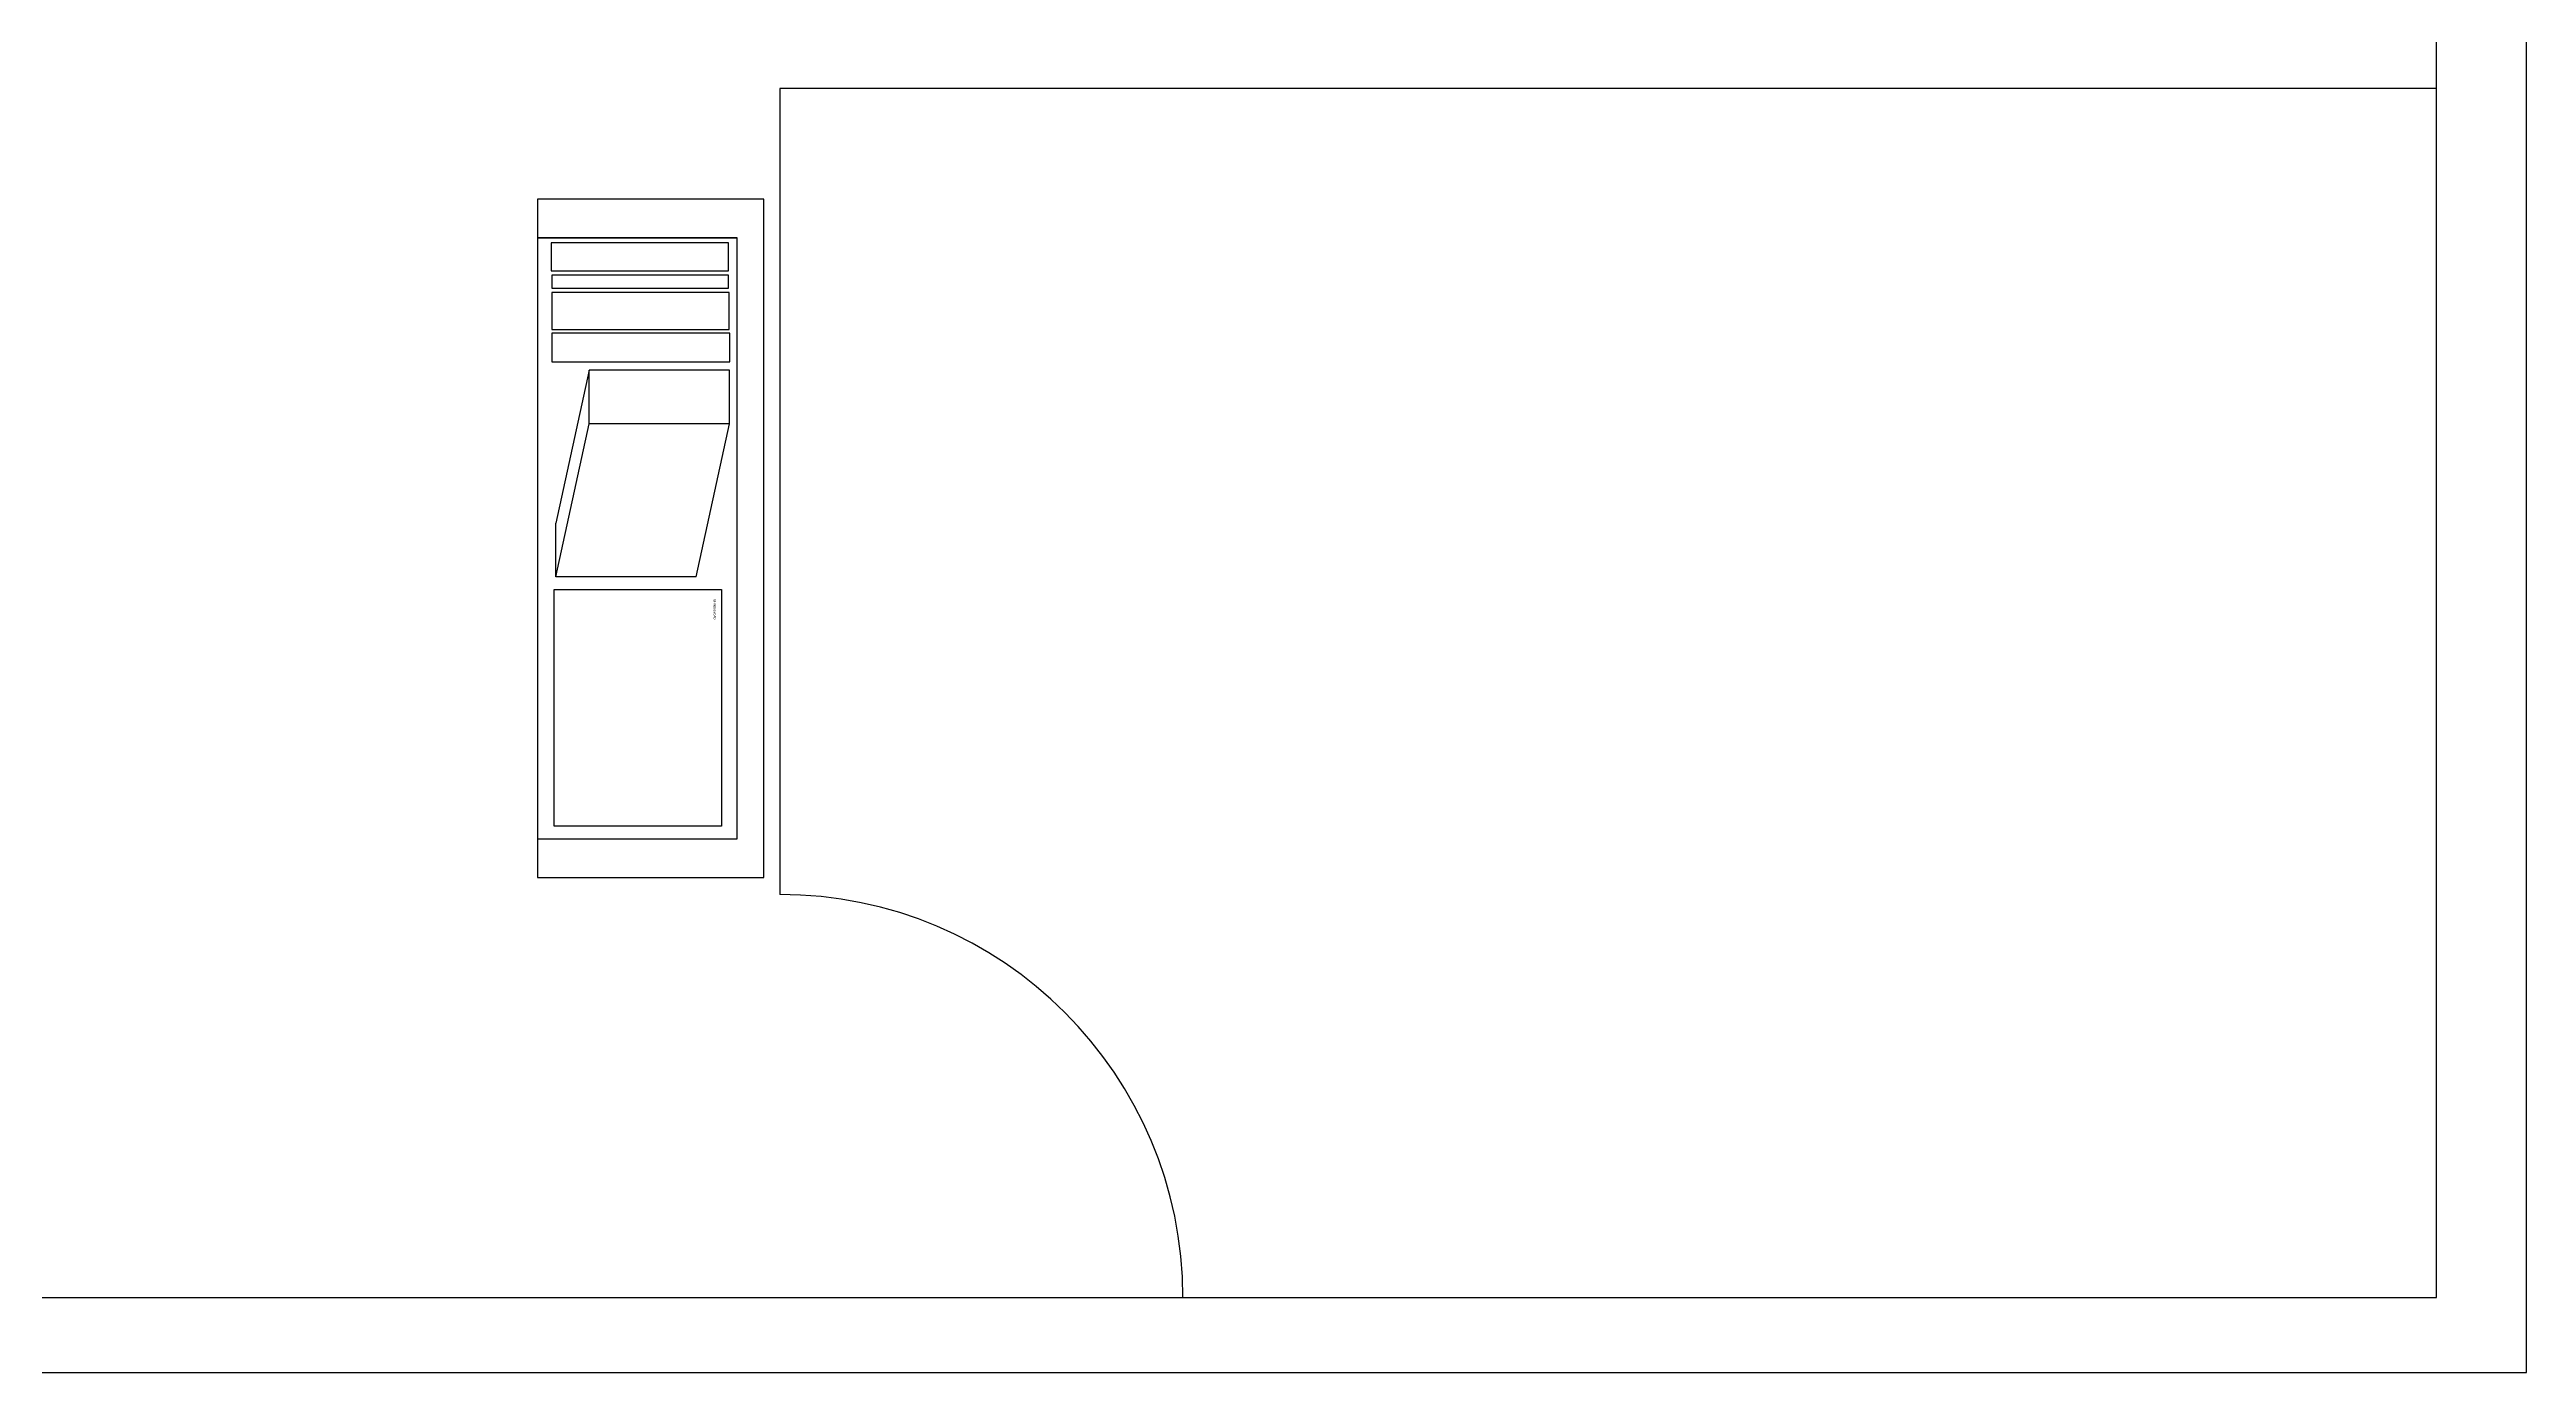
# Model space of a CAD drawing. Header units: centimetres. Extents: x 33 to 863, y 15 to 752.
# Drawn here: x 310 to 863, y 15 to 311 of the extents above; entities that cross this region are included whole.
import ezdxf

# ---------------------------------------------------------------- set-up
doc = ezdxf.new("R2010")
doc.units = ezdxf.units.CM
doc.styles.get("Standard").update_dxf_attribs({"font": 'arial.ttf'})

# ---------------------------------------------------------------- blocks, each defined once
blk = doc.blocks.new('ContornoCAD')
at = {"color": 7}
for p, q in [((0, 830.1), (0, 0)), ((16.75, 810.01), (16.75, 20.09)), ((286.76, 390), (106.75, 390)), ((286.76, 20.09), (286.76, 390)), ((16.75, 20.09), (717.28, 20.09)), ((0, 0), (16.75, 0)), ((16.75, 0), (736.76, 0))]:
    blk.add_line(p, q, dxfattribs=at)
blk.add_arc((16.75, 390), 90, 270, 0, dxfattribs=at)
blk.add_attdef('NOMBRE', (251.28, 743.93), '', height=7.91)
for tag, p, height, flags in [('MATERIAL', (250.95, 732.48), 7.91, 1), ('CANTIDAD', (250.39, 720.31), 7.91, 3), ('PRECIO', (250.39, 707.6), 7.91, 9), ('REFERENCIA', (250.24, 694.36), 2.5, 5)]:
    blk.add_attdef(tag, p, '', height=height, dxfattribs=dict(flags=flags))
blk = doc.blocks.new('BibliotecaCAD')
for p, q in [((151.44, 50.48), (0, 50.48)), ((0, 50.48), (0, 0)), ((151.44, 0), (151.44, 50.48)), ((142.86, 44.57), (8.58, 44.57)), ((8.58, 44.57), (8.58, 0)), ((8.58, 0), (8.58, 44.57)), ((8.58, 44.57), (8.58, 44.57)), ((8.58, 44.57), (8.58, 0)), ((142.86, 0), (142.86, 44.57)), ((15.99, 42.62), (9.73, 42.62)), ((9.73, 42.62), (9.73, 3)), ((15.99, 3), (15.99, 42.62)), ((19.89, 42.62), (16.97, 42.62)), ((16.97, 42.62), (16.97, 3.14)), ((19.89, 3.14), (19.89, 42.62)), ((29.07, 42.76), (20.86, 42.76)), ((20.86, 42.76), (20.86, 3.14)), ((29.07, 3.14), (29.07, 42.76)), ((36.31, 42.9), (29.91, 42.9)), ((29.91, 42.9), (29.91, 3.14)), ((36.31, 3.14), (36.31, 42.9)), ((50.15, 42.81), (38.16, 42.81)), ((38.16, 42.81), (38.16, 11.47)), ((84.33, 35.42), (50.15, 42.81)), ((50.15, 42.81), (50.15, 11.47)), ((87.15, 3.72), (87.15, 41.05)), ((87.15, 41.05), (140.02, 41.05)), ((140.02, 41.05), (140.02, 3.72)), ((84.33, 35.42), (84.33, 4.07)), ((50.15, 11.47), (38.16, 11.47)), ((38.16, 11.47), (72.35, 4.07)), ((84.33, 4.07), (50.15, 11.47)), ((0, 0), (151.44, 0)), ((8.58, 0), (142.86, 0)), ((8.58, 0), (8.58, 0)), ((9.73, 3), (15.99, 3)), ((16.97, 3.14), (19.89, 3.14)), ((20.86, 3.14), (29.07, 3.14)), ((29.91, 3.14), (36.31, 3.14)), ((84.33, 4.07), (72.35, 4.07)), ((140.02, 3.72), (87.15, 3.72))]:
    blk.add_line(p, q)
for tag, p, flags in [('MATERIAL', (89.34, 38.34), 1), ('CANTIDAD', (89.39, 37.38), 3), ('PRECIO', (89.39, 36.44), 9), ('REFERENCIA', (89.38, 35.48), 5)]:
    blk.add_attdef(tag, p, '', height=0.5, dxfattribs=dict(flags=flags))
blk.add_attdef('NOMBRE', (89.39, 39.3), '', height=0.5)

msp = doc.modelspace()

# ---------------------------------------------------------------- block references
at = {"rotation": 90}
msp.add_blockref('ContornoCAD', (863.36, 15.15), dxfattribs=at)
at = {"rotation": 270}
msp.add_blockref('BibliotecaCAD', (419.26, 277.16), dxfattribs=at).add_auto_attribs({'NOMBRE': 'BibliotecaCAD'})

doc.saveas('drawing.dxf')
